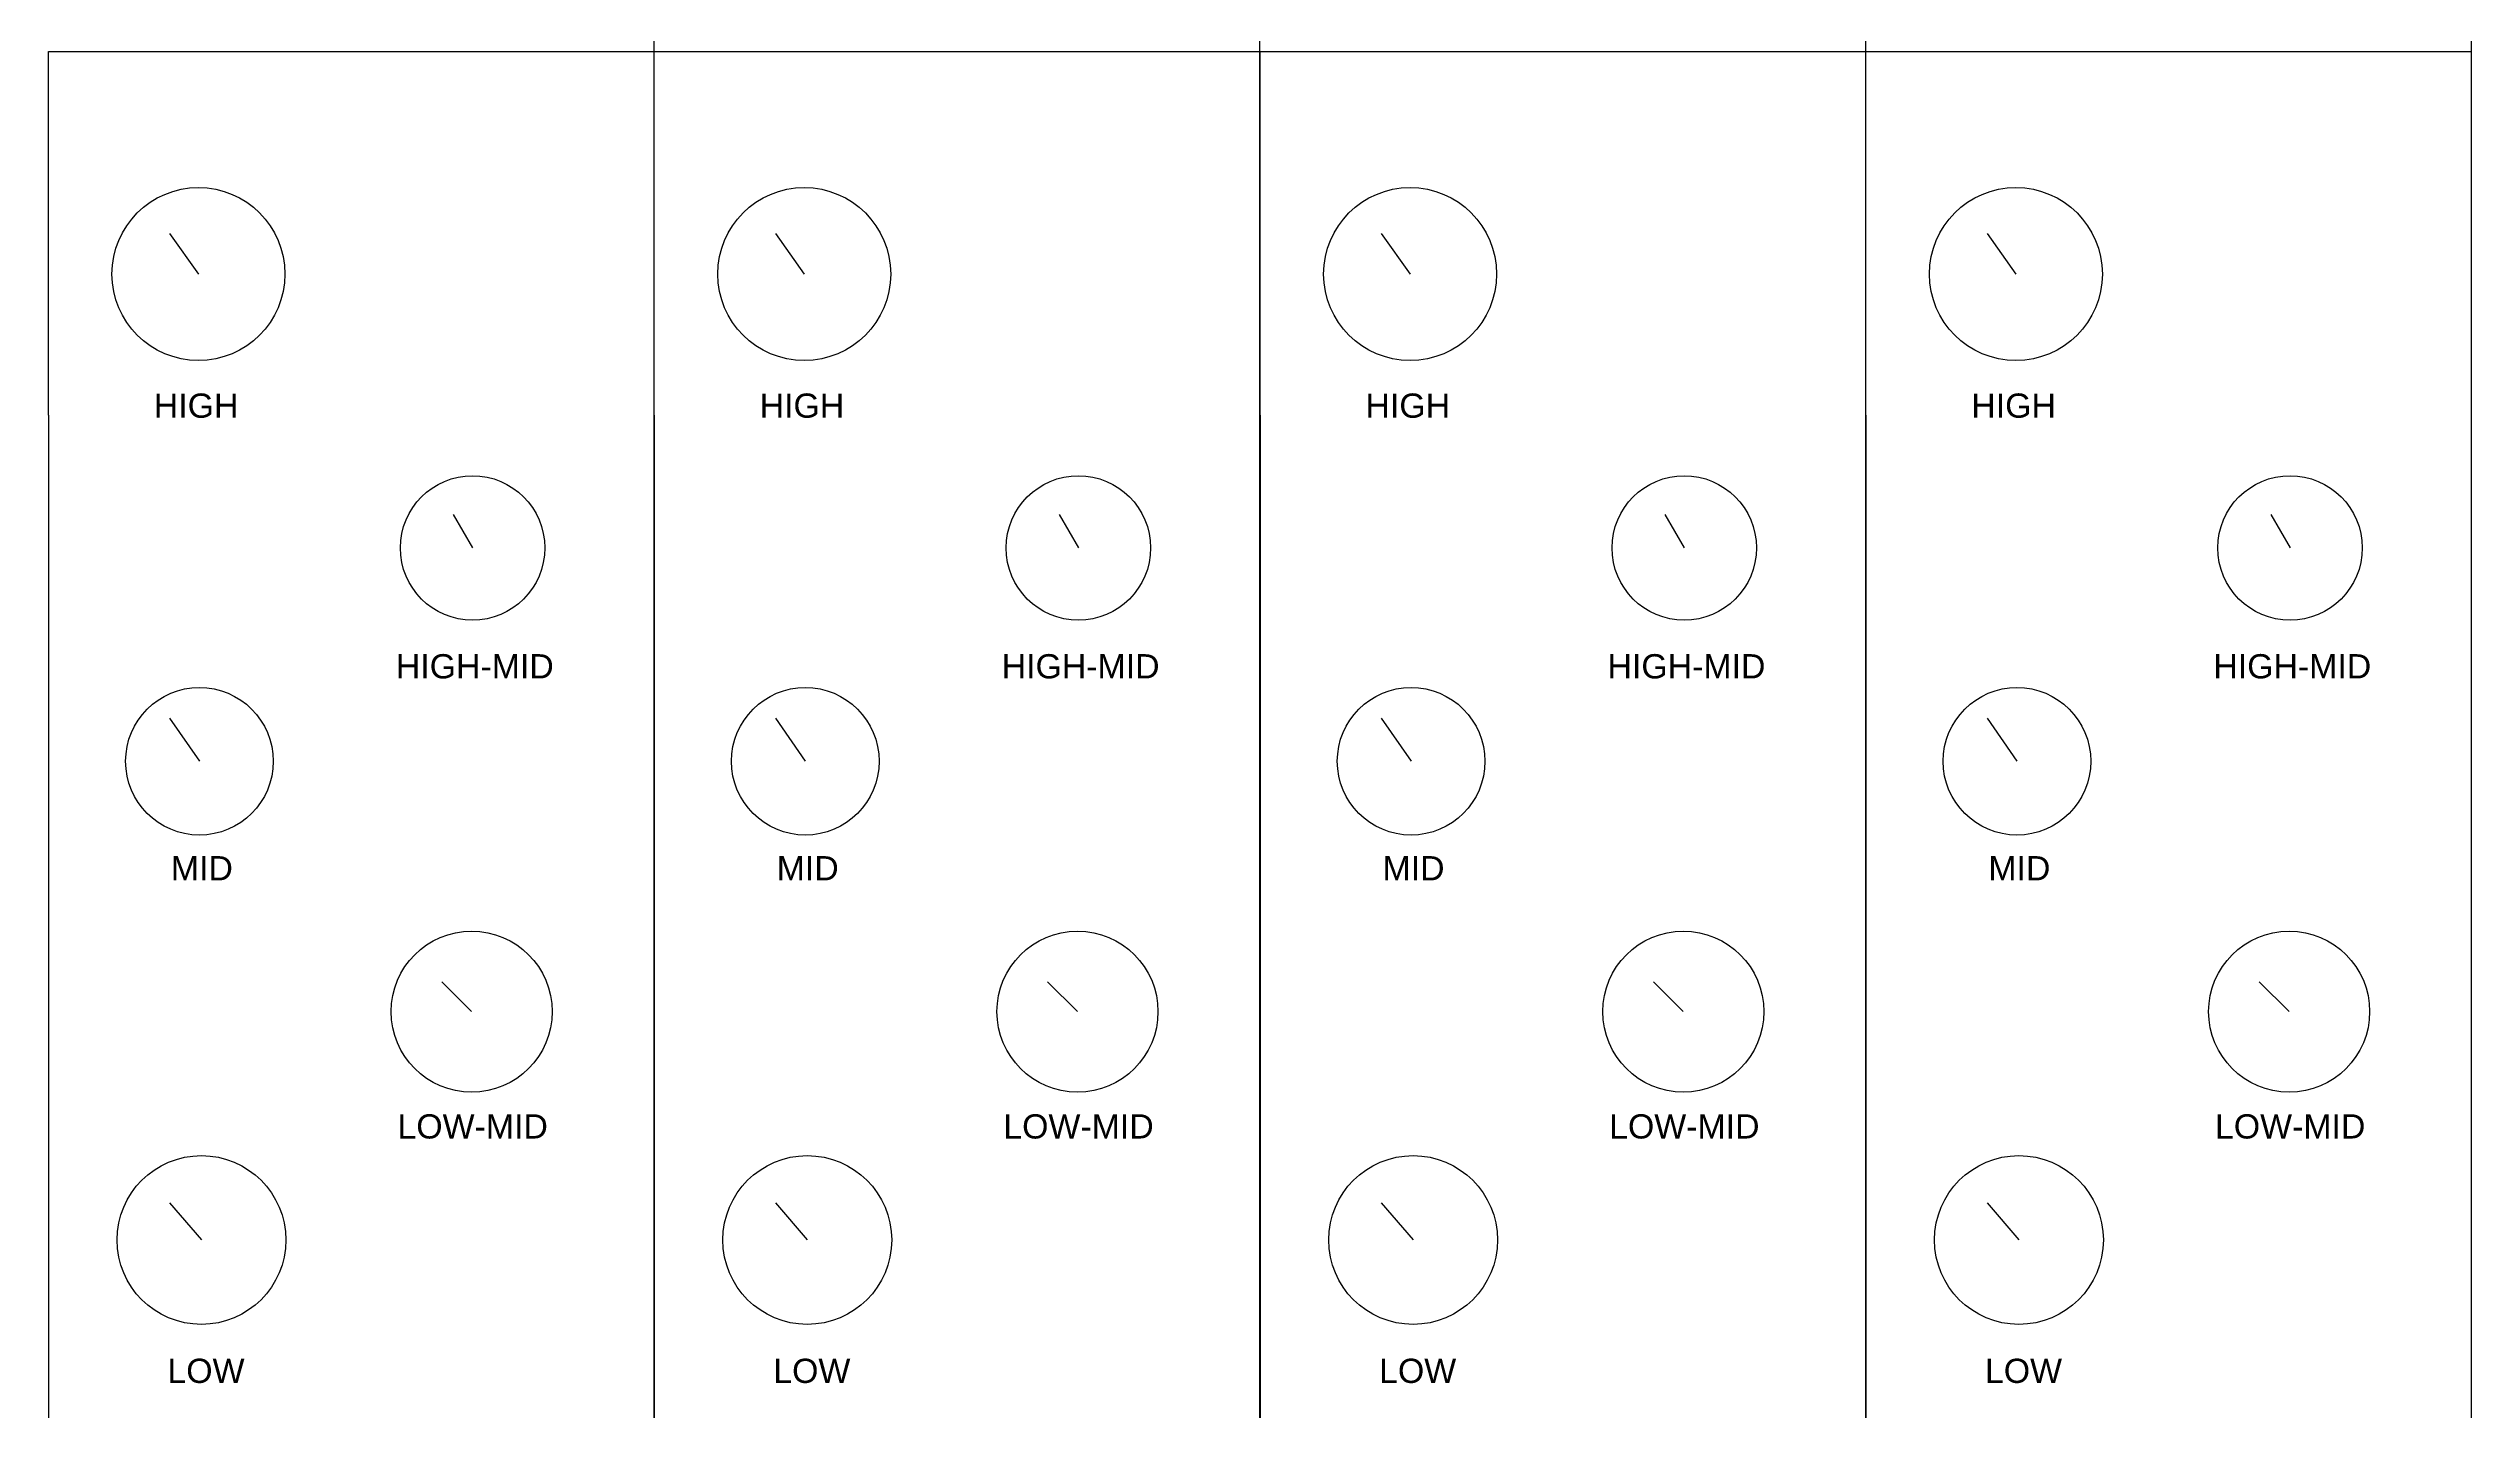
# Model space of a CAD drawing. Header units: inches. Extents: x 0 to 1600, y -1400 to 2600.
# Drawn here: x 400.3 to 800.2, y 214.7 to 439.5 of the extents above; entities that cross this region are included whole.
import ezdxf

# ---------------------------------------------------------------- set-up
doc = ezdxf.new("R2010")
doc.units = ezdxf.units.IN
doc.header["$MEASUREMENT"] = 0
doc.layers.get('0').update_dxf_attribs({"lineweight": 25, "true_color": 0xffffff})
doc.styles.add('textstyle773', font='')
doc.styles.add('textstyle776', font='')
doc.styles.add('textstyle778', font='')
doc.styles.add('textstyle779', font='')
doc.styles.add('textstyle790', font='')
doc.styles.add('textstyle793', font='')
doc.styles.add('textstyle795', font='')
doc.styles.add('textstyle796', font='')
doc.styles.add('textstyle806', font='')
doc.styles.add('textstyle809', font='')
doc.styles.add('textstyle811', font='')
doc.styles.add('textstyle812', font='')
doc.styles.add('textstyle822', font='')
doc.styles.add('textstyle825', font='')
doc.styles.add('textstyle827', font='')
doc.styles.add('textstyle828', font='')
doc.styles.add('textstyle837', font='')
doc.styles.add('textstyle840', font='')
doc.styles.add('textstyle842', font='')
doc.styles.add('textstyle843', font='')
doc.styles.get('textstyle773').set_extended_font_data('Liberation Sans')
doc.styles.get('textstyle776').set_extended_font_data('Liberation Sans')
doc.styles.get('textstyle778').set_extended_font_data('Liberation Sans')
doc.styles.get('textstyle779').set_extended_font_data('Liberation Sans')
doc.styles.get('textstyle790').set_extended_font_data('Liberation Sans')
doc.styles.get('textstyle793').set_extended_font_data('Liberation Sans')
doc.styles.get('textstyle795').set_extended_font_data('Liberation Sans')
doc.styles.get('textstyle796').set_extended_font_data('Liberation Sans')
doc.styles.get('textstyle806').set_extended_font_data('Liberation Sans')
doc.styles.get('textstyle809').set_extended_font_data('Liberation Sans')
doc.styles.get('textstyle811').set_extended_font_data('Liberation Sans')
doc.styles.get('textstyle812').set_extended_font_data('Liberation Sans')
doc.styles.get('textstyle822').set_extended_font_data('Liberation Sans')
doc.styles.get('textstyle825').set_extended_font_data('Liberation Sans')
doc.styles.get('textstyle827').set_extended_font_data('Liberation Sans')
doc.styles.get('textstyle828').set_extended_font_data('Liberation Sans')
doc.styles.get('textstyle837').set_extended_font_data('Liberation Sans')
doc.styles.get('textstyle840').set_extended_font_data('Liberation Sans')
doc.styles.get('textstyle842').set_extended_font_data('Liberation Sans')
doc.styles.get('textstyle843').set_extended_font_data('Liberation Sans')

msp = doc.modelspace()

# ---------------------------------------------------------------- linework, layer by layer
for p, q in [((500.22, -1400), (500.22, 1200)), ((600.22, -1400), (600.22, 1200)), ((700.22, -1400), (700.22, 1200)), ((800.22, -1400), (800.22, 1200)), ((400.26, 438.97), (450.26, 438.97)), ((400.26, 378.97), (400.26, 438.97)), ((450.26, 438.97), (500.22, 438.97)), ((500.26, 438.97), (550.26, 438.97)), ((500.26, 378.97), (500.26, 438.97)), ((550.26, 438.97), (600.22, 438.97)), ((600.26, 438.97), (650.26, 438.97)), ((600.26, 378.97), (600.26, 438.97)), ((650.26, 438.97), (700.22, 438.97)), ((700.26, 438.97), (750.26, 438.97)), ((700.26, 378.97), (700.26, 438.97)), ((750.26, 438.97), (800.22, 438.97)), ((420.26, 408.97), (425.01, 402.26)), ((520.26, 408.97), (525.01, 402.26)), ((620.26, 408.97), (625.01, 402.26)), ((720.26, 408.97), (725.01, 402.26)), ((400.26, 378.97), (400.26, 198.97)), ((500.26, 378.97), (500.26, 198.97)), ((600.26, 378.97), (600.26, 198.97)), ((700.26, 378.97), (700.26, 198.97)), ((467.08, 362.59), (470.26, 357.05)), ((567.08, 362.59), (570.26, 357.05)), ((667.08, 362.59), (670.26, 357.05)), ((767.08, 362.59), (770.26, 357.05)), ((420.26, 328.97), (425.18, 321.84)), ((520.26, 328.97), (525.18, 321.84)), ((620.26, 328.97), (625.18, 321.84)), ((720.26, 328.97), (725.18, 321.84)), ((465.18, 285.43), (470.11, 280.52)), ((565.18, 285.43), (570.11, 280.52)), ((665.18, 285.43), (670.11, 280.52)), ((765.18, 285.43), (770.11, 280.52)), ((420.26, 248.97), (425.51, 242.83)), ((520.26, 248.97), (525.51, 242.83)), ((620.26, 248.97), (625.51, 242.83)), ((720.26, 248.97), (725.51, 242.83))]:
    msp.add_line(p, q)
for centre, radius in [((425.01, 402.26), 14.27), ((525.01, 402.26), 14.27), ((625.01, 402.26), 14.27), ((725.01, 402.26), 14.27), ((470.26, 357.05), 11.92), ((570.26, 357.05), 11.92), ((670.26, 357.05), 11.92), ((770.26, 357.05), 11.92), ((425.18, 321.84), 12.18), ((525.18, 321.84), 12.18), ((625.18, 321.84), 12.18), ((725.18, 321.84), 12.18), ((470.11, 280.52), 13.29), ((570.11, 280.52), 13.29), ((670.11, 280.52), 13.29), ((770.11, 280.52), 13.29), ((425.51, 242.83), 13.93), ((525.51, 242.83), 13.93), ((625.51, 242.83), 13.93), ((725.51, 242.83), 13.93)]:
    msp.add_circle(centre, radius)

# ---------------------------------------------------------------- texts
at = {"char_height": 1, "attachment_point": 5}
for s, insert, style in [('\\C7;\\H4;HIGH', (424.63, 380.51), 'textstyle776'), ('\\C7;\\H4;HIGH', (524.63, 380.51), 'textstyle779'), ('\\C7;\\H4;HIGH', (624.63, 380.51), 'textstyle778'), ('\\C7;\\H4;HIGH', (724.63, 380.51), 'textstyle773'), ('\\C7;\\H4;HIGH-MID', (470.63, 337.49), 'textstyle809'), ('\\C7;\\H4;HIGH-MID', (570.63, 337.49), 'textstyle812'), ('\\C7;\\H4;HIGH-MID', (670.63, 337.49), 'textstyle811'), ('\\C7;\\H4;HIGH-MID', (770.63, 337.49), 'textstyle806'), ('\\C7;\\H4;MID', (425.58, 304.19), 'textstyle793'), ('\\C7;\\H4;MID', (525.58, 304.19), 'textstyle796'), ('\\C7;\\H4;MID', (625.58, 304.19), 'textstyle795'), ('\\C7;\\H4;MID', (725.58, 304.19), 'textstyle790'), ('\\C7;\\H4;LOW-MID', (470.28, 261.55), 'textstyle840'), ('\\C7;\\H4;LOW-MID', (570.28, 261.55), 'textstyle843'), ('\\C7;\\H4;LOW-MID', (670.28, 261.55), 'textstyle842'), ('\\C7;\\H4;LOW-MID', (770.28, 261.55), 'textstyle837'), ('\\C7;\\H4;LOW', (426.26, 221.21), 'textstyle825'), ('\\C7;\\H4;LOW', (526.26, 221.21), 'textstyle828'), ('\\C7;\\H4;LOW', (626.26, 221.21), 'textstyle827'), ('\\C7;\\H4;LOW', (726.26, 221.21), 'textstyle822')]:
    msp.add_mtext(s, dxfattribs=dict(at, insert=insert, style=style))

doc.saveas('drawing.dxf')
